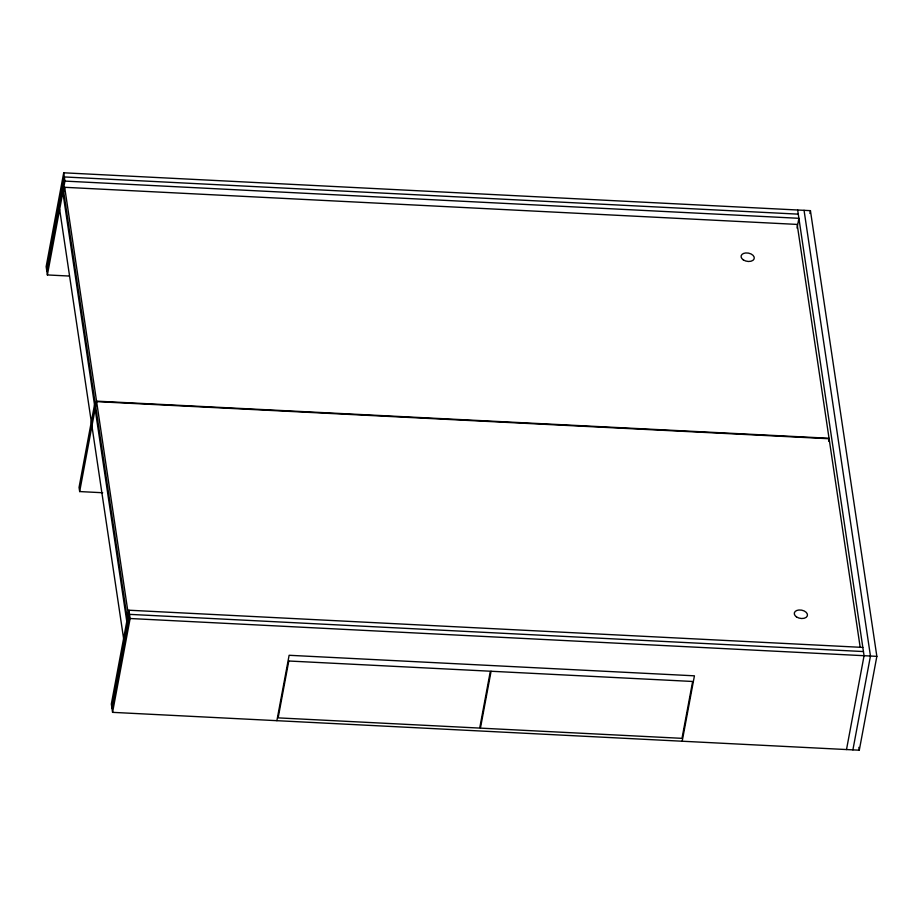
<?xml version="1.0" encoding="UTF-8"?>
<svg xmlns="http://www.w3.org/2000/svg" width="923" height="923" viewBox="0 0 923 923"><rect width="100%" height="100%" fill="white"/><g stroke="black" fill="none" stroke-linecap="round" stroke-linejoin="round"><path stroke-width="1.38" d="M862.832 647.415L128.885 610.218L111.325 704.053L112.571 712.348L859.29 750.203L876.85 656.357L810.429 210.652L63.71 172.797L46.15 266.643L47.385 274.939L68.971 276.035M46.773 270.785L64.333 176.951L798.268 214.148M47.385 274.939L64.945 181.104L63.71 172.797M64.679 187.3L63.756 192.272L95.623 406.12L96.546 401.147L64.679 187.3L797.172 224.416L829.027 438.263L828.635 441.229M94.504 404.816L79.043 487.425L79.666 491.567L102.695 492.744M79.666 491.567L95.127 408.97M860.121 646.885L829.108 438.737L96.615 401.62L95.692 406.593L127.559 620.441M111.948 708.206L129.508 614.36L863.455 651.557M112.571 712.348L130.131 618.514L128.885 610.218M276.877 720.678L289.118 655.284L694.431 675.821L682.189 741.227M797.057 228.096L798.891 218.301L64.945 181.104M809.909 213.444L810.429 210.652M846.506 749.545L864.066 655.711L797.657 209.994M852.898 749.88L870.458 656.034L804.048 210.317M96.546 401.147L829.027 438.263M130.131 618.514L876.85 656.357M858.863 747.353L859.29 750.203M96.615 401.62L128.482 615.468M62.845 192.33L126.786 621.444M59.649 209.394L123.601 638.508M288.784 661.006L278.146 717.875L479.706 728.085L490.344 671.217L288.784 661.006M491.082 671.252L480.433 728.132L681.993 738.342L692.642 681.474L491.082 671.252M743.234 259.825A6.68 4.177 10.6 0 0 754.149 258.844A6.68 4.177 10.6 0 0 745.703 252.96A6.68 4.177 10.6 0 0 743.234 259.825M796.434 616.864A6.68 4.177 10.6 0 0 807.348 615.883A6.68 4.177 10.6 0 0 798.903 609.999A6.68 4.177 10.6 0 0 796.434 616.864"/></g></svg>
